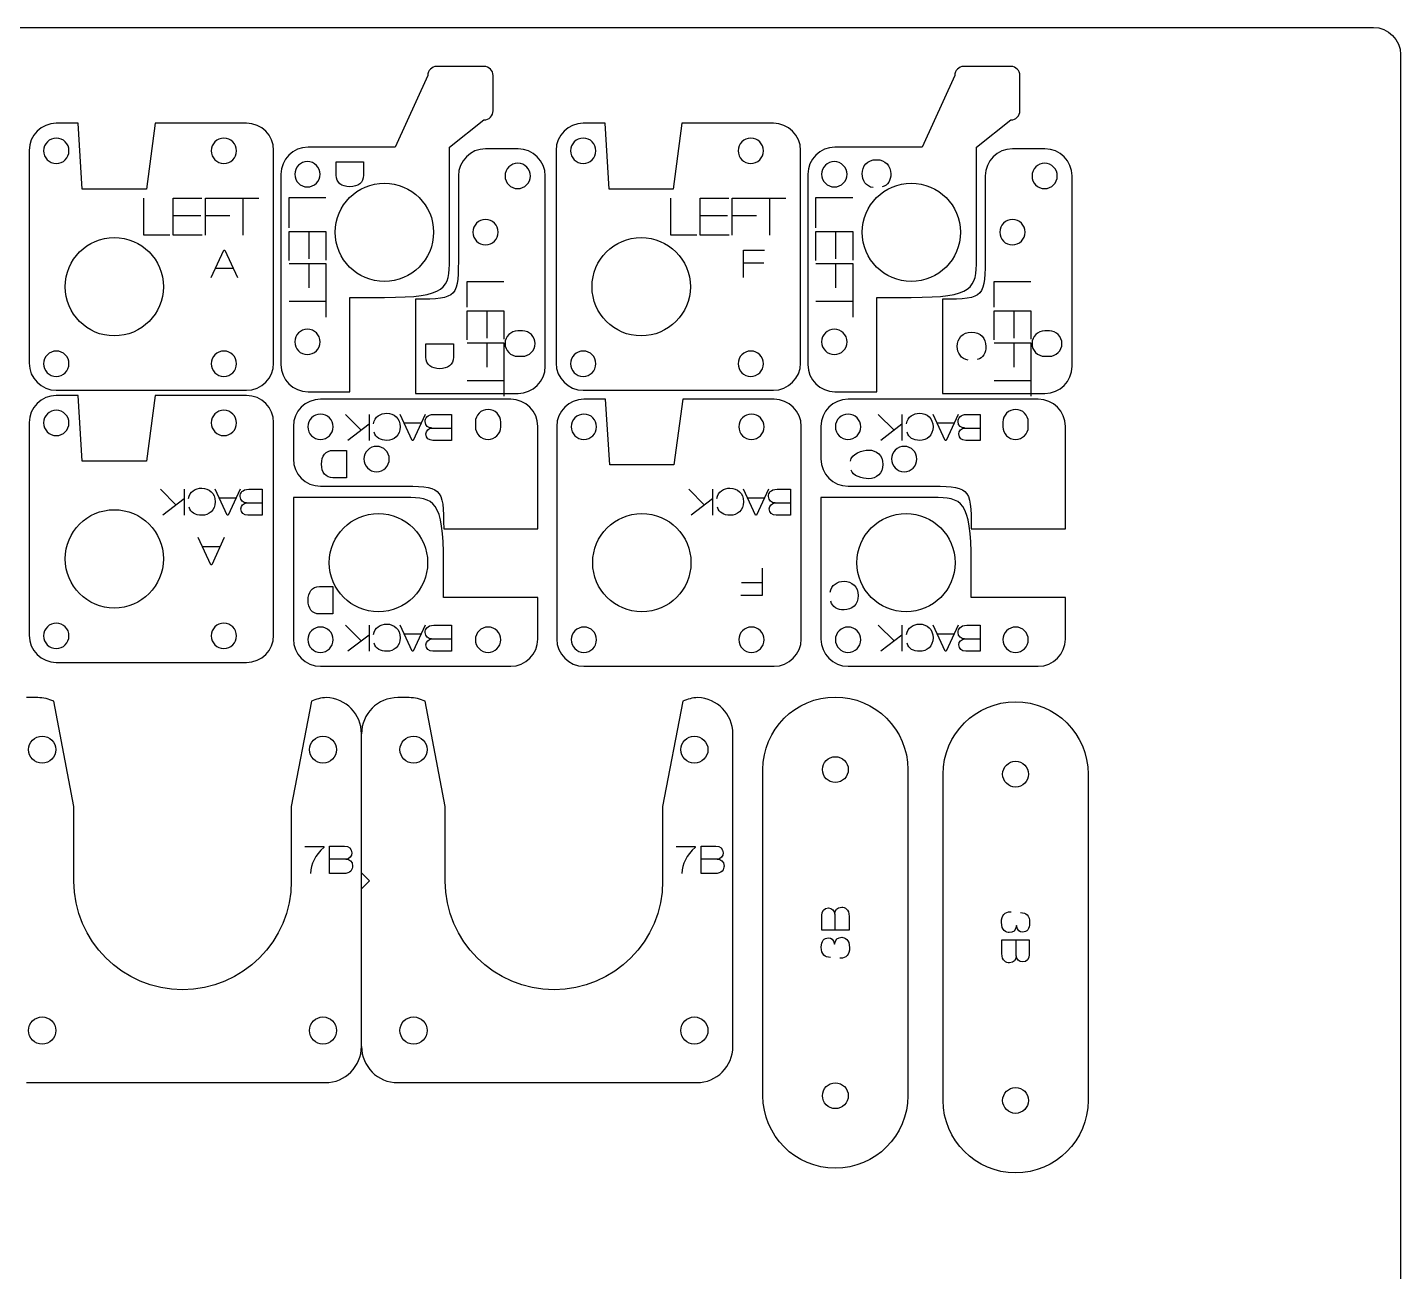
# Model space of a CAD drawing. Header units: millimetres. Extents: x -127 to 1881, y -61 to 1624.
# Drawn here: x 786.3 to 938.3, y 1009.7 to 1147.4 of the extents above; entities that cross this region are included whole.
import ezdxf

# ---------------------------------------------------------------- set-up
doc = ezdxf.new("R2010")
doc.units = ezdxf.units.MM
doc.layers.get('0').update_dxf_attribs({"linetype": 'CONTINUOUS', "true_color": 0xffffff})

msp = doc.modelspace()

# ---------------------------------------------------------------- linework, layer by layer
at = {"color": 7, "true_color": 0xffffff}
for points in [[(637.57, 1147.43), (935.33, 1147.43)], [(938.34, 1144.42), (938.34, 750.75), (938.34, 750.75)], [(830.6, 1142.11), (826.99, 1134.18), (817.34, 1134.18)], [(836.82, 1143.11), (831.6, 1143.11)], [(837.83, 1138.21), (837.83, 1142.11), (837.83, 1142.11)], [(888.96, 1142.11), (885.34, 1134.18), (875.69, 1134.18)], [(895.18, 1143.11), (889.96, 1143.11)], [(896.18, 1138.21), (896.18, 1142.11), (896.18, 1142.11)], [(792.34, 1129.54), (791.87, 1136.82), (789.46, 1136.82)], [(810.52, 1136.82), (800.4, 1136.82), (799.43, 1129.54), (792.34, 1129.54), (792.34, 1129.54)], [(833.01, 1121.74), (833.01, 1134.18), (836.82, 1137.19)], [(850.69, 1129.54), (850.23, 1136.82), (847.82, 1136.82)], [(868.88, 1136.82), (858.75, 1136.82), (857.79, 1129.54), (850.69, 1129.54), (850.69, 1129.54)], [(891.36, 1121.74), (891.36, 1134.18), (895.18, 1137.19)], [(786.45, 1133.81), (786.45, 1110.27)], [(790.86, 1133.77), (790.86, 1133.77)], [(809.42, 1133.77), (809.42, 1133.77)], [(813.53, 1110.27), (813.53, 1133.81)], [(840.6, 1133.99), (837, 1133.99)], [(844.81, 1133.81), (844.81, 1110.27)], [(849.22, 1133.77), (849.22, 1133.77)], [(867.78, 1133.77), (867.78, 1133.77)], [(871.89, 1110.27), (871.89, 1133.81)], [(898.95, 1133.99), (895.35, 1133.99)], [(820.46, 1131.06), (820.46, 1132.54), (823.49, 1132.54), (823.49, 1132.54)], [(823.49, 1132.54), (823.49, 1131.06)], [(814.33, 1131.17), (814.33, 1110.11)], [(833.99, 1130.99), (833.99, 1122.37), (833.99, 1122.37)], [(843.61, 1109.92), (843.61, 1130.99)], [(872.69, 1131.17), (872.69, 1110.11)], [(892.34, 1130.99), (892.34, 1122.37), (892.34, 1122.37)], [(901.96, 1109.92), (901.96, 1130.99)], [(802.02, 1124.44), (799.17, 1124.44), (799.17, 1128.51)], [(805.62, 1124.44), (802.41, 1124.44), (802.41, 1128.51), (805.58, 1128.51)], [(805.97, 1124.44), (805.97, 1128.51), (808.83, 1128.51)], [(808.38, 1128.51), (811.89, 1128.51)], [(810.15, 1124.44), (810.15, 1128.51)], [(815.24, 1125.23), (815.24, 1128.59), (819.3, 1128.59)], [(817.26, 1129.77), (817.26, 1129.77)], [(840.56, 1129.58), (840.56, 1129.58)], [(860.38, 1124.44), (857.53, 1124.44), (857.53, 1128.51)], [(863.97, 1124.44), (860.77, 1124.44), (860.77, 1128.51), (863.94, 1128.51)], [(864.33, 1124.44), (864.33, 1128.51), (867.18, 1128.51)], [(866.74, 1128.51), (870.25, 1128.51)], [(868.5, 1124.44), (868.5, 1128.51)], [(873.59, 1125.23), (873.59, 1128.59), (877.66, 1128.59)], [(875.62, 1129.77), (875.62, 1129.77)], [(898.91, 1129.58), (898.91, 1129.58)], [(802.41, 1126.62), (805.45, 1126.62)], [(805.97, 1126.62), (808.66, 1126.62)], [(860.77, 1126.62), (863.81, 1126.62)], [(864.33, 1126.62), (867.02, 1126.62)], [(815.24, 1121.64), (815.24, 1124.84), (819.3, 1124.84), (819.3, 1121.67)], [(817.41, 1124.84), (817.41, 1121.81)], [(873.59, 1121.64), (873.59, 1124.84), (877.66, 1124.84), (877.66, 1121.67)], [(875.77, 1124.84), (875.77, 1121.81)], [(806.61, 1119.73), (808, 1122.76), (808.11, 1122.76), (809.51, 1119.73)], [(836.99, 1123.36), (836.99, 1123.36)], [(865.55, 1119.73), (865.55, 1122.76), (867.91, 1122.76)], [(895.35, 1123.36), (895.35, 1123.36)], [(815.24, 1121.28), (819.3, 1121.28), (819.3, 1118.43)], [(817.41, 1121.28), (817.41, 1118.6)], [(865.55, 1121.35), (867.81, 1121.35)], [(873.59, 1121.28), (877.66, 1121.28), (877.66, 1118.43)], [(875.77, 1121.28), (875.77, 1118.6)], [(809.05, 1120.73), (807.06, 1120.73)], [(825.8, 1119.31), (825.8, 1119.31)], [(834.96, 1116.46), (834.96, 1119.31), (839.03, 1119.31)], [(884.15, 1119.31), (884.15, 1119.31)], [(893.32, 1116.46), (893.32, 1119.31), (897.39, 1119.31)], [(801.32, 1118.72), (801.32, 1118.72)], [(819.3, 1118.87), (819.3, 1115.37)], [(859.68, 1118.72), (859.68, 1118.72)], [(877.66, 1118.87), (877.66, 1115.37)], [(815.24, 1117.11), (819.3, 1117.11)], [(817.34, 1107.1), (821.96, 1107.1), (821.96, 1117.54), (825.8, 1117.54)], [(829.25, 1117.34), (829.25, 1106.91), (840.6, 1106.91)], [(873.59, 1117.11), (877.66, 1117.11)], [(875.69, 1107.1), (880.32, 1107.1), (880.32, 1117.54), (884.15, 1117.54)], [(887.61, 1117.34), (887.61, 1106.91), (898.95, 1106.91)], [(834.96, 1112.86), (834.96, 1116.06), (839.03, 1116.06), (839.03, 1112.9)], [(837.14, 1116.06), (837.14, 1113.03)], [(893.32, 1112.86), (893.32, 1116.06), (897.39, 1116.06), (897.39, 1112.9)], [(895.49, 1116.06), (895.49, 1113.03)], [(841.08, 1113.83), (840.57, 1113.83)], [(899.44, 1113.83), (898.93, 1113.83)], [(830.4, 1110.92), (830.4, 1112.39), (833.44, 1112.39), (833.44, 1112.39)], [(833.44, 1112.39), (833.44, 1110.92)], [(834.96, 1112.51), (839.03, 1112.51), (839.03, 1109.65)], [(837.14, 1112.51), (837.14, 1109.82)], [(893.32, 1112.51), (897.39, 1112.51), (897.39, 1109.65)], [(895.49, 1112.51), (895.49, 1109.82)], [(790.86, 1110.19), (790.86, 1110.19)], [(809.42, 1110.19), (809.42, 1110.19)], [(817.26, 1111.21), (817.26, 1111.21)], [(840.56, 1111.02), (841.07, 1111.02), (841.07, 1111.02)], [(849.22, 1110.19), (849.22, 1110.19)], [(867.78, 1110.19), (867.78, 1110.19)], [(875.62, 1111.21), (875.62, 1111.21)], [(898.92, 1111.02), (899.43, 1111.02), (899.43, 1111.02)], [(839.03, 1110.1), (839.03, 1106.59)], [(897.39, 1110.1), (897.39, 1106.59)], [(789.46, 1107.26), (810.52, 1107.26)], [(834.96, 1108.33), (839.03, 1108.33)], [(847.82, 1107.26), (868.88, 1107.26)], [(893.32, 1108.33), (897.39, 1108.33)], [(792.34, 1099.41), (791.87, 1106.68), (789.46, 1106.68)], [(810.52, 1106.68), (800.4, 1106.68), (799.43, 1099.41), (792.34, 1099.41), (792.34, 1099.41)], [(839.78, 1106.26), (818.72, 1106.26)], [(850.3, 1106.26), (847.89, 1106.26)], [(868.95, 1106.26), (858.83, 1106.26)], [(898.21, 1106.26), (877.15, 1106.26)], [(823.23, 1102.85), (821.47, 1104.59)], [(824.1, 1104.59), (824.1, 1101.71)], [(830.31, 1104.59), (828.98, 1101.71), (828.88, 1101.71), (827.56, 1104.59)], [(831.28, 1104.59), (833.24, 1104.59), (833.24, 1101.71), (833.24, 1101.71)], [(882.25, 1102.85), (880.49, 1104.59)], [(883.12, 1104.59), (883.12, 1101.71)], [(889.33, 1104.59), (888, 1101.71), (887.9, 1101.71), (886.58, 1104.59)], [(890.3, 1104.59), (891.76, 1104.59), (891.76, 1101.71), (891.76, 1101.71)], [(786.45, 1103.68), (786.45, 1080.13)], [(790.86, 1103.64), (790.86, 1103.64)], [(809.42, 1103.64), (809.42, 1103.64)], [(813.53, 1080.13), (813.53, 1103.68)], [(815.71, 1103.25), (815.71, 1099.65)], [(820.12, 1103.21), (820.12, 1103.21)], [(824.1, 1103.52), (821.74, 1101.71)], [(827.99, 1103.64), (829.88, 1103.64)], [(831.03, 1103.08), (831.03, 1103.09)], [(831.03, 1103.08), (833.24, 1103.08)], [(832.36, 1091.9), (842.79, 1091.9), (842.79, 1103.25)], [(835.87, 1103.73), (835.87, 1103.22)], [(838.68, 1103.21), (838.68, 1103.72), (838.68, 1103.72)], [(844.88, 1103.25), (844.88, 1079.71)], [(849.29, 1103.21), (849.29, 1103.21)], [(867.85, 1103.21), (867.85, 1103.21)], [(871.96, 1079.71), (871.96, 1103.25)], [(874.14, 1103.25), (874.14, 1099.65)], [(878.55, 1103.21), (878.55, 1103.21)], [(883.12, 1103.52), (880.76, 1101.71)], [(887.01, 1103.64), (888.9, 1103.64)], [(890.05, 1103.08), (890.05, 1103.09)], [(890.05, 1103.08), (891.76, 1103.08)], [(890.79, 1091.9), (901.22, 1091.9), (901.22, 1103.25)], [(894.3, 1103.73), (894.3, 1103.22)], [(897.11, 1103.21), (897.11, 1103.72), (897.11, 1103.72)], [(833.24, 1101.71), (831.17, 1101.71)], [(891.76, 1101.71), (890.19, 1101.71)], [(820.1, 1100.6), (821.58, 1100.6), (821.58, 1097.57), (821.58, 1097.57)], [(826.34, 1099.64), (826.34, 1099.64)], [(884.77, 1099.64), (884.77, 1099.64)], [(857.86, 1098.99), (850.77, 1098.99), (850.77, 1098.99)], [(818.72, 1096.64), (827.33, 1096.64), (827.33, 1096.64)], [(821.58, 1097.57), (820.1, 1097.57)], [(877.15, 1096.64), (885.76, 1096.64), (885.76, 1096.64)], [(802.74, 1094.55), (800.98, 1096.3)], [(803.61, 1095.22), (801.24, 1093.42)], [(803.61, 1096.3), (803.61, 1093.42)], [(809.82, 1096.3), (808.49, 1093.42), (808.39, 1093.42), (807.06, 1096.3)], [(807.5, 1095.34), (809.38, 1095.34)], [(810.78, 1096.3), (812.24, 1096.3), (812.24, 1093.42), (812.24, 1093.42)], [(815.71, 1095.38), (815.71, 1079.71)], [(828.15, 1095.38), (815.71, 1095.38), (815.71, 1095.38)], [(861.26, 1094.55), (859.5, 1096.3)], [(862.13, 1095.22), (859.76, 1093.42)], [(862.13, 1096.3), (862.13, 1093.42)], [(868.33, 1096.3), (867.01, 1093.42), (866.91, 1093.42), (865.58, 1096.3)], [(866.02, 1095.34), (867.9, 1095.34)], [(869.3, 1096.3), (870.76, 1096.3), (870.76, 1093.42), (870.76, 1093.42)], [(874.14, 1095.38), (874.14, 1079.71)], [(886.58, 1095.38), (874.14, 1095.38), (874.14, 1095.38)], [(810.54, 1094.79), (812.24, 1094.78)], [(810.54, 1094.78), (810.54, 1094.79)], [(812.24, 1093.42), (810.68, 1093.42)], [(869.06, 1094.79), (870.76, 1094.78)], [(869.06, 1094.78), (869.06, 1094.79)], [(870.76, 1093.42), (869.2, 1093.42)], [(808.06, 1090.96), (806.67, 1087.93), (806.56, 1087.93), (805.16, 1090.96)], [(805.62, 1089.96), (807.61, 1089.96)], [(801.32, 1088.59), (801.32, 1088.59)], [(830.58, 1088.17), (830.58, 1088.17)], [(842.79, 1079.71), (842.79, 1084.33), (832.35, 1084.33), (832.35, 1088.17)], [(859.75, 1088.17), (859.75, 1088.17)], [(867.63, 1087.56), (867.63, 1084.52), (865.27, 1084.52)], [(889.01, 1088.17), (889.01, 1088.17)], [(901.22, 1079.71), (901.22, 1084.33), (890.78, 1084.33), (890.78, 1088.17)], [(867.63, 1085.93), (865.36, 1085.93)], [(818.61, 1085.52), (820.09, 1085.52), (820.09, 1082.49), (820.09, 1082.49)], [(820.09, 1082.49), (818.61, 1082.49)], [(823.23, 1079.5), (821.47, 1081.24)], [(824.1, 1081.24), (824.1, 1078.36)], [(830.31, 1081.24), (828.98, 1078.36), (828.88, 1078.36), (827.56, 1081.24)], [(831.28, 1081.24), (833.24, 1081.24), (833.24, 1078.36), (833.24, 1078.36)], [(882.25, 1079.5), (880.49, 1081.24)], [(883.12, 1081.24), (883.12, 1078.36)], [(889.33, 1081.24), (888, 1078.36), (887.9, 1078.36), (886.58, 1081.24)], [(890.3, 1081.24), (891.76, 1081.24), (891.76, 1078.36), (891.76, 1078.36)], [(790.86, 1080.06), (790.86, 1080.06)], [(809.42, 1080.06), (809.42, 1080.06)], [(824.1, 1080.16), (821.74, 1078.36)], [(827.99, 1080.28), (829.88, 1080.28)], [(831.03, 1079.73), (833.24, 1079.72)], [(831.03, 1079.72), (831.03, 1079.73)], [(883.12, 1080.16), (880.76, 1078.36)], [(887.01, 1080.28), (888.9, 1080.28)], [(890.05, 1079.73), (891.76, 1079.72)], [(890.05, 1079.72), (890.05, 1079.73)], [(820.12, 1079.64), (820.12, 1079.64)], [(833.24, 1078.36), (831.17, 1078.36)], [(838.68, 1079.64), (838.68, 1079.64)], [(849.29, 1079.64), (849.29, 1079.64)], [(867.85, 1079.64), (867.85, 1079.64)], [(878.55, 1079.64), (878.55, 1079.64)], [(891.76, 1078.36), (890.19, 1078.36)], [(897.11, 1079.64), (897.11, 1079.64)], [(789.46, 1077.12), (810.52, 1077.12)], [(818.72, 1076.7), (839.78, 1076.7)], [(847.89, 1076.7), (868.95, 1076.7)], [(877.15, 1076.7), (898.21, 1076.7)], [(787.4, 1073.23), (786.14, 1073.23)], [(791.41, 1052.92), (791.41, 1061.17), (789.17, 1072.82)], [(817.72, 1072.82), (815.48, 1061.16), (815.48, 1052.92)], [(828.53, 1073.23), (827.27, 1073.23)], [(832.54, 1052.92), (832.54, 1061.17), (830.3, 1072.82)], [(858.85, 1072.82), (856.61, 1061.16), (856.61, 1052.92)], [(823.26, 1034.61), (823.26, 1069.22)], [(864.39, 1034.61), (864.39, 1069.22)], [(787.89, 1068.97), (787.89, 1068.97)], [(818.99, 1068.97), (818.99, 1068.97)], [(829.03, 1068.97), (829.03, 1068.97)], [(860.12, 1068.97), (860.12, 1068.97)], [(875.74, 1066.69), (875.74, 1066.69)], [(867.72, 1029.15), (867.72, 1065.26)], [(883.77, 1065.26), (883.77, 1029.15), (883.77, 1029.15)], [(887.68, 1028.63), (887.68, 1064.75), (887.68, 1064.75)], [(903.73, 1064.75), (903.73, 1028.63)], [(895.7, 1063.32), (895.7, 1063.32)], [(816.98, 1056.76), (819.09, 1056.76), (819.09, 1056.65)], [(819.73, 1056.78), (821.37, 1056.78)], [(821.26, 1053.75), (819.73, 1053.75), (819.73, 1056.78), (819.73, 1056.78)], [(858.11, 1056.76), (860.22, 1056.76), (860.22, 1056.65)], [(860.86, 1056.78), (862.5, 1056.78)], [(862.39, 1053.75), (860.86, 1053.75), (860.86, 1056.78), (860.86, 1056.78)], [(821.52, 1055.34), (819.73, 1055.34)], [(821.52, 1055.34), (821.52, 1055.34)], [(862.65, 1055.34), (860.86, 1055.34)], [(862.65, 1055.34), (862.65, 1055.34)], [(823.26, 1053.82), (824.14, 1052.93), (823.26, 1052.05)], [(874.23, 1047.48), (874.23, 1049.12)], [(877.26, 1049.01), (877.26, 1047.48), (874.23, 1047.48), (874.23, 1047.48)], [(875.67, 1049.27), (875.67, 1047.48)], [(875.67, 1049.27), (875.68, 1049.27)], [(895.81, 1047.98), (895.8, 1047.98)], [(894.19, 1044.88), (894.19, 1046.42), (897.22, 1046.42), (897.22, 1046.42)], [(895.77, 1044.63), (895.78, 1046.42)], [(897.22, 1046.42), (897.22, 1044.77)], [(875.64, 1045.92), (875.65, 1045.92)], [(895.78, 1044.63), (895.77, 1044.63)], [(787.89, 1037.87), (787.89, 1037.87)], [(818.99, 1037.87), (818.99, 1037.87)], [(829.03, 1037.87), (829.03, 1037.87)], [(860.12, 1037.87), (860.12, 1037.87)], [(786.14, 1030.6), (819.24, 1030.6)], [(827.27, 1030.6), (860.38, 1030.6)], [(875.74, 1030.58), (875.74, 1030.58)], [(895.7, 1027.2), (895.7, 1027.2)]]:
    msp.add_lwpolyline(points, dxfattribs=at)
for points in [[(935.33, 1147.43), (936.99, 1147.43), (938.34, 1146.08), (938.34, 1144.42)], [(831.6, 1143.11), (831.05, 1143.11), (830.6, 1142.66), (830.6, 1142.11)], [(837.83, 1142.11), (837.83, 1142.66), (837.38, 1143.11), (836.82, 1143.11)], [(889.96, 1143.11), (889.41, 1143.11), (888.96, 1142.66), (888.96, 1142.11)], [(896.18, 1142.11), (896.18, 1142.66), (895.73, 1143.11), (895.18, 1143.11)], [(836.82, 1137.19), (837.38, 1137.19), (837.83, 1137.65), (837.83, 1138.21)], [(895.18, 1137.19), (895.73, 1137.19), (896.18, 1137.65), (896.18, 1138.21)], [(789.46, 1136.82), (787.8, 1136.82), (786.45, 1135.47), (786.45, 1133.81)], [(813.53, 1133.81), (813.53, 1135.47), (812.19, 1136.82), (810.52, 1136.82)], [(847.82, 1136.82), (846.15, 1136.82), (844.81, 1135.47), (844.81, 1133.81)], [(871.89, 1133.81), (871.89, 1135.47), (870.54, 1136.82), (868.88, 1136.82)], [(789.46, 1135.18), (788.69, 1135.18), (788.06, 1134.55), (788.05, 1133.78)], [(790.86, 1133.77), (790.87, 1134.54), (790.24, 1135.17), (789.46, 1135.18)], [(808.02, 1135.18), (807.24, 1135.18), (806.61, 1134.55), (806.61, 1133.78)], [(809.42, 1133.77), (809.42, 1134.54), (808.8, 1135.17), (808.02, 1135.18)], [(847.82, 1135.18), (847.04, 1135.18), (846.41, 1134.55), (846.41, 1133.78)], [(849.22, 1133.77), (849.22, 1134.54), (848.6, 1135.17), (847.82, 1135.18)], [(866.38, 1135.18), (865.6, 1135.18), (864.97, 1134.55), (864.97, 1133.78)], [(867.78, 1133.77), (867.78, 1134.54), (867.15, 1135.17), (866.38, 1135.18)], [(788.05, 1133.78), (788.05, 1133), (788.68, 1132.37), (789.45, 1132.37)], [(789.45, 1132.37), (790.23, 1132.36), (790.86, 1132.99), (790.86, 1133.77)], [(806.61, 1133.78), (806.61, 1133), (807.24, 1132.37), (808.01, 1132.37)], [(808.01, 1132.37), (808.79, 1132.36), (809.42, 1132.99), (809.42, 1133.77)], [(817.34, 1134.18), (815.68, 1134.18), (814.33, 1132.83), (814.33, 1131.17)], [(837, 1133.99), (835.34, 1133.99), (833.99, 1132.65), (833.99, 1130.99)], [(843.61, 1130.99), (843.61, 1132.65), (842.26, 1133.99), (840.6, 1133.99)], [(846.41, 1133.78), (846.41, 1133), (847.04, 1132.37), (847.81, 1132.37)], [(847.81, 1132.37), (848.59, 1132.36), (849.22, 1132.99), (849.22, 1133.77)], [(864.97, 1133.78), (864.96, 1133), (865.59, 1132.37), (866.37, 1132.37)], [(866.37, 1132.37), (867.14, 1132.36), (867.77, 1132.99), (867.78, 1133.77)], [(875.69, 1134.18), (874.03, 1134.18), (872.69, 1132.83), (872.69, 1131.17)], [(895.35, 1133.99), (893.69, 1133.99), (892.34, 1132.65), (892.34, 1130.99)], [(901.96, 1130.99), (901.96, 1132.65), (900.62, 1133.99), (898.95, 1133.99)], [(817.27, 1132.57), (816.5, 1132.58), (815.87, 1131.95), (815.87, 1131.17)], [(818.67, 1131.17), (818.68, 1131.94), (818.05, 1132.57), (817.27, 1132.57)], [(840.57, 1132.39), (839.79, 1132.39), (839.16, 1131.77), (839.16, 1130.99)], [(841.97, 1130.98), (841.97, 1131.76), (841.34, 1132.39), (840.57, 1132.39)], [(875.63, 1132.57), (874.85, 1132.58), (874.22, 1131.95), (874.22, 1131.17)], [(877.03, 1131.17), (877.03, 1131.94), (876.41, 1132.57), (875.63, 1132.57)], [(878.71, 1131.22), (878.71, 1132.08), (879.29, 1132.79), (880.29, 1132.79)], [(880.29, 1132.79), (881.3, 1132.79), (881.88, 1132.08), (881.88, 1131.22)], [(898.92, 1132.39), (898.15, 1132.39), (897.52, 1131.77), (897.52, 1130.99)], [(900.32, 1130.98), (900.33, 1131.76), (899.7, 1132.39), (898.92, 1132.39)], [(815.87, 1131.17), (815.86, 1130.4), (816.49, 1129.77), (817.26, 1129.77)], [(817.26, 1129.77), (818.04, 1129.76), (818.67, 1130.39), (818.67, 1131.17)], [(820.35, 1124.75), (820.35, 1127.76), (822.79, 1130.19), (825.8, 1130.19)], [(821.97, 1129.8), (821.07, 1129.8), (820.46, 1130.23), (820.46, 1131.06)], [(823.49, 1131.06), (823.49, 1130.23), (822.87, 1129.8), (821.97, 1129.8)], [(825.8, 1130.19), (828.8, 1130.19), (831.24, 1127.76), (831.24, 1124.75)], [(839.16, 1130.99), (839.16, 1130.22), (839.78, 1129.58), (840.56, 1129.58)], [(840.56, 1129.58), (841.33, 1129.58), (841.96, 1130.21), (841.97, 1130.98)], [(874.22, 1131.17), (874.22, 1130.4), (874.85, 1129.77), (875.62, 1129.77)], [(875.62, 1129.77), (876.4, 1129.76), (877.03, 1130.39), (877.03, 1131.17)], [(879.93, 1129.7), (879.12, 1129.79), (878.71, 1130.52), (878.71, 1131.22)], [(878.71, 1124.75), (878.71, 1127.76), (881.15, 1130.19), (884.15, 1130.19)], [(881.88, 1131.22), (881.88, 1130.5), (881.59, 1129.93), (880.93, 1129.77)], [(884.15, 1130.19), (887.16, 1130.19), (889.59, 1127.76), (889.59, 1124.75)], [(897.52, 1130.99), (897.51, 1130.22), (898.14, 1129.58), (898.91, 1129.58)], [(898.91, 1129.58), (899.69, 1129.58), (900.32, 1130.21), (900.32, 1130.98)], [(837, 1126.17), (836.22, 1126.17), (835.59, 1125.55), (835.59, 1124.77)], [(838.4, 1124.76), (838.4, 1125.54), (837.78, 1126.17), (837, 1126.17)], [(895.36, 1126.17), (894.58, 1126.17), (893.95, 1125.55), (893.95, 1124.77)], [(896.76, 1124.76), (896.76, 1125.54), (896.13, 1126.17), (895.36, 1126.17)], [(790.44, 1118.72), (790.44, 1121.73), (792.87, 1124.17), (795.88, 1124.17)], [(795.88, 1124.17), (798.88, 1124.17), (801.32, 1121.73), (801.32, 1118.72)], [(825.8, 1119.31), (822.79, 1119.31), (820.35, 1121.74), (820.35, 1124.75)], [(831.24, 1124.75), (831.24, 1121.74), (828.8, 1119.31), (825.8, 1119.31)], [(835.59, 1124.77), (835.59, 1123.99), (836.22, 1123.36), (836.99, 1123.36)], [(836.99, 1123.36), (837.77, 1123.36), (838.4, 1123.99), (838.4, 1124.76)], [(848.79, 1118.72), (848.79, 1121.73), (851.23, 1124.17), (854.23, 1124.17)], [(854.23, 1124.17), (857.24, 1124.17), (859.68, 1121.73), (859.68, 1118.72)], [(884.15, 1119.31), (881.15, 1119.31), (878.71, 1121.74), (878.71, 1124.75)], [(889.59, 1124.75), (889.59, 1121.74), (887.16, 1119.31), (884.15, 1119.31)], [(893.95, 1124.77), (893.95, 1123.99), (894.57, 1123.36), (895.35, 1123.36)], [(895.35, 1123.36), (896.12, 1123.36), (896.75, 1123.99), (896.76, 1124.76)], [(833.99, 1122.37), (833.99, 1117.55), (833.99, 1117.34), (829.25, 1117.34)], [(892.34, 1122.37), (892.34, 1117.55), (892.34, 1117.34), (887.61, 1117.34)], [(825.8, 1117.54), (832.73, 1117.54), (833.01, 1118.59), (833.01, 1121.74)], [(884.15, 1117.54), (891.08, 1117.54), (891.36, 1118.59), (891.36, 1121.74)], [(795.88, 1113.28), (792.87, 1113.28), (790.44, 1115.72), (790.44, 1118.72)], [(801.32, 1118.72), (801.32, 1115.72), (798.88, 1113.28), (795.88, 1113.28)], [(854.23, 1113.28), (851.23, 1113.28), (848.79, 1115.72), (848.79, 1118.72)], [(859.68, 1118.72), (859.68, 1115.72), (857.24, 1113.28), (854.23, 1113.28)], [(817.27, 1114.02), (816.5, 1114.02), (815.87, 1113.39), (815.87, 1112.62)], [(818.67, 1112.61), (818.68, 1113.39), (818.05, 1114.02), (817.27, 1114.02)], [(840.57, 1113.83), (839.79, 1113.84), (839.16, 1113.21), (839.16, 1112.43)], [(842.48, 1112.42), (842.48, 1113.2), (841.86, 1113.83), (841.08, 1113.83)], [(875.63, 1114.02), (874.85, 1114.02), (874.22, 1113.39), (874.22, 1112.62)], [(877.03, 1112.61), (877.03, 1113.39), (876.41, 1114.02), (875.63, 1114.02)], [(889.24, 1112.12), (889.24, 1112.99), (889.82, 1113.69), (890.82, 1113.69)], [(890.82, 1113.69), (891.83, 1113.69), (892.41, 1112.99), (892.41, 1112.12)], [(898.93, 1113.83), (898.15, 1113.84), (897.52, 1113.21), (897.52, 1112.43)], [(900.84, 1112.42), (900.84, 1113.2), (900.21, 1113.83), (899.44, 1113.83)], [(815.87, 1112.62), (815.86, 1111.84), (816.49, 1111.21), (817.26, 1111.21)], [(817.26, 1111.21), (818.04, 1111.21), (818.67, 1111.83), (818.67, 1112.61)], [(839.16, 1112.43), (839.16, 1111.66), (839.78, 1111.03), (840.56, 1111.02)], [(841.07, 1111.02), (841.85, 1111.02), (842.48, 1111.65), (842.48, 1112.42)], [(874.22, 1112.62), (874.22, 1111.84), (874.85, 1111.21), (875.62, 1111.21)], [(875.62, 1111.21), (876.4, 1111.21), (877.03, 1111.83), (877.03, 1112.61)], [(890.46, 1110.6), (889.65, 1110.69), (889.24, 1111.42), (889.24, 1112.12)], [(892.41, 1112.12), (892.41, 1111.4), (892.12, 1110.84), (891.46, 1110.67)], [(897.52, 1112.43), (897.51, 1111.66), (898.14, 1111.03), (898.92, 1111.02)], [(899.43, 1111.02), (900.2, 1111.02), (900.83, 1111.65), (900.84, 1112.42)], [(786.45, 1110.27), (786.45, 1108.6), (787.8, 1107.26), (789.46, 1107.26)], [(789.46, 1111.6), (788.69, 1111.6), (788.06, 1110.98), (788.05, 1110.2)], [(788.05, 1110.2), (788.05, 1109.43), (788.68, 1108.79), (789.45, 1108.79)], [(789.45, 1108.79), (790.23, 1108.79), (790.86, 1109.42), (790.86, 1110.19)], [(790.86, 1110.19), (790.87, 1110.97), (790.24, 1111.6), (789.46, 1111.6)], [(808.02, 1111.6), (807.24, 1111.6), (806.61, 1110.98), (806.61, 1110.2)], [(806.61, 1110.2), (806.61, 1109.43), (807.24, 1108.79), (808.01, 1108.79)], [(808.01, 1108.79), (808.79, 1108.79), (809.42, 1109.42), (809.42, 1110.19)], [(809.42, 1110.19), (809.42, 1110.97), (808.8, 1111.6), (808.02, 1111.6)], [(810.52, 1107.26), (812.19, 1107.26), (813.53, 1108.6), (813.53, 1110.27)], [(831.92, 1109.65), (831.02, 1109.65), (830.4, 1110.08), (830.4, 1110.92)], [(833.44, 1110.92), (833.44, 1110.08), (832.82, 1109.65), (831.92, 1109.65)], [(844.81, 1110.27), (844.81, 1108.6), (846.15, 1107.26), (847.82, 1107.26)], [(847.82, 1111.6), (847.04, 1111.6), (846.41, 1110.98), (846.41, 1110.2)], [(846.41, 1110.2), (846.41, 1109.43), (847.04, 1108.79), (847.81, 1108.79)], [(847.81, 1108.79), (848.59, 1108.79), (849.22, 1109.42), (849.22, 1110.19)], [(849.22, 1110.19), (849.22, 1110.97), (848.6, 1111.6), (847.82, 1111.6)], [(864.97, 1110.2), (864.96, 1109.43), (865.59, 1108.79), (866.37, 1108.79)], [(866.38, 1111.6), (865.6, 1111.6), (864.97, 1110.98), (864.97, 1110.2)], [(866.37, 1108.79), (867.14, 1108.79), (867.77, 1109.42), (867.78, 1110.19)], [(867.78, 1110.19), (867.78, 1110.97), (867.15, 1111.6), (866.38, 1111.6)], [(868.88, 1107.26), (870.54, 1107.26), (871.89, 1108.6), (871.89, 1110.27)], [(814.33, 1110.11), (814.33, 1108.44), (815.68, 1107.1), (817.34, 1107.1)], [(840.6, 1106.91), (842.26, 1106.91), (843.61, 1108.26), (843.61, 1109.92)], [(872.69, 1110.11), (872.69, 1108.44), (874.03, 1107.1), (875.69, 1107.1)], [(898.95, 1106.91), (900.62, 1106.91), (901.96, 1108.26), (901.96, 1109.92)], [(789.46, 1106.68), (787.8, 1106.68), (786.45, 1105.34), (786.45, 1103.68)], [(813.53, 1103.68), (813.53, 1105.34), (812.19, 1106.68), (810.52, 1106.68)], [(818.72, 1106.26), (817.05, 1106.26), (815.71, 1104.91), (815.71, 1103.25)], [(842.79, 1103.25), (842.79, 1104.91), (841.44, 1106.26), (839.78, 1106.26)], [(847.89, 1106.26), (846.23, 1106.26), (844.88, 1104.91), (844.88, 1103.25)], [(850.77, 1098.99), (850.77, 1098.99), (850.3, 1106.26), (850.3, 1106.26)], [(858.83, 1106.26), (858.83, 1106.26), (857.86, 1098.99), (857.86, 1098.99)], [(871.96, 1103.25), (871.96, 1104.91), (870.62, 1106.26), (868.95, 1106.26)], [(877.15, 1106.26), (875.49, 1106.26), (874.14, 1104.91), (874.14, 1103.25)], [(901.22, 1103.25), (901.22, 1104.91), (899.87, 1106.26), (898.21, 1106.26)], [(789.46, 1105.05), (788.69, 1105.05), (788.06, 1104.42), (788.05, 1103.65)], [(790.86, 1103.64), (790.87, 1104.41), (790.24, 1105.04), (789.46, 1105.05)], [(808.02, 1105.05), (807.24, 1105.05), (806.61, 1104.42), (806.61, 1103.65)], [(809.42, 1103.64), (809.42, 1104.41), (808.8, 1105.04), (808.02, 1105.05)], [(818.72, 1104.62), (817.95, 1104.62), (817.32, 1104), (817.31, 1103.22)], [(820.12, 1103.21), (820.12, 1103.99), (819.5, 1104.62), (818.72, 1104.62)], [(824.6, 1103.56), (824.69, 1104.33), (825.38, 1104.72), (826.05, 1104.72)], [(826.05, 1104.72), (826.87, 1104.72), (827.54, 1104.17), (827.54, 1103.22)], [(830.31, 1103.81), (830.31, 1104.14), (830.52, 1104.59), (831.28, 1104.59)], [(837.28, 1105.13), (836.5, 1105.14), (835.87, 1104.51), (835.87, 1103.73)], [(838.68, 1103.72), (838.68, 1104.5), (838.05, 1105.13), (837.28, 1105.13)], [(847.9, 1104.62), (847.12, 1104.62), (846.49, 1104), (846.49, 1103.22)], [(849.29, 1103.21), (849.3, 1103.99), (848.67, 1104.62), (847.9, 1104.62)], [(866.45, 1104.62), (865.68, 1104.62), (865.05, 1104), (865.04, 1103.22)], [(867.85, 1103.21), (867.85, 1103.99), (867.23, 1104.62), (866.45, 1104.62)], [(877.15, 1104.62), (876.38, 1104.62), (875.75, 1104), (875.74, 1103.22)], [(878.55, 1103.21), (878.55, 1103.99), (877.93, 1104.62), (877.15, 1104.62)], [(883.62, 1103.56), (883.71, 1104.33), (884.4, 1104.72), (885.07, 1104.72)], [(885.07, 1104.72), (885.89, 1104.72), (886.56, 1104.17), (886.56, 1103.22)], [(889.33, 1103.81), (889.33, 1104.14), (889.54, 1104.59), (890.3, 1104.59)], [(895.71, 1105.13), (894.93, 1105.14), (894.3, 1104.51), (894.3, 1103.73)], [(897.11, 1103.72), (897.11, 1104.5), (896.48, 1105.13), (895.71, 1105.13)], [(788.05, 1103.65), (788.05, 1102.87), (788.68, 1102.24), (789.45, 1102.24)], [(789.45, 1102.24), (790.23, 1102.23), (790.86, 1102.86), (790.86, 1103.64)], [(806.61, 1103.65), (806.61, 1102.87), (807.24, 1102.24), (808.01, 1102.24)], [(808.01, 1102.24), (808.79, 1102.23), (809.42, 1102.86), (809.42, 1103.64)], [(817.31, 1103.22), (817.31, 1102.44), (817.94, 1101.81), (818.71, 1101.81)], [(818.71, 1101.81), (819.49, 1101.81), (820.12, 1102.44), (820.12, 1103.21)], [(826.05, 1101.71), (825.37, 1101.71), (824.83, 1101.99), (824.67, 1102.62)], [(827.54, 1103.22), (827.54, 1102.26), (826.87, 1101.71), (826.05, 1101.71)], [(831.03, 1103.09), (830.66, 1103.1), (830.31, 1103.3), (830.31, 1103.81)], [(830.4, 1102.43), (830.4, 1102.76), (830.69, 1103.09), (831.03, 1103.08)], [(835.87, 1103.22), (835.87, 1102.45), (836.49, 1101.81), (837.27, 1101.81)], [(837.27, 1101.81), (838.04, 1101.81), (838.67, 1102.44), (838.68, 1103.21)], [(846.49, 1103.22), (846.48, 1102.44), (847.11, 1101.81), (847.89, 1101.81)], [(847.89, 1101.81), (848.66, 1101.81), (849.29, 1102.44), (849.29, 1103.21)], [(865.04, 1103.22), (865.04, 1102.44), (865.67, 1101.81), (866.44, 1101.81)], [(866.44, 1101.81), (867.22, 1101.81), (867.85, 1102.44), (867.85, 1103.21)], [(875.74, 1103.22), (875.74, 1102.44), (876.37, 1101.81), (877.14, 1101.81)], [(877.14, 1101.81), (877.92, 1101.81), (878.55, 1102.44), (878.55, 1103.21)], [(885.07, 1101.71), (884.39, 1101.71), (883.85, 1101.99), (883.69, 1102.62)], [(886.56, 1103.22), (886.56, 1102.26), (885.89, 1101.71), (885.07, 1101.71)], [(890.05, 1103.09), (889.68, 1103.1), (889.33, 1103.3), (889.33, 1103.81)], [(889.42, 1102.43), (889.42, 1102.76), (889.71, 1103.09), (890.05, 1103.08)], [(894.3, 1103.22), (894.3, 1102.45), (894.92, 1101.81), (895.7, 1101.81)], [(895.7, 1101.81), (896.47, 1101.81), (897.11, 1102.44), (897.11, 1103.21)], [(824.94, 1101.05), (824.16, 1101.05), (823.53, 1100.43), (823.53, 1099.65)], [(826.34, 1099.64), (826.34, 1100.42), (825.72, 1101.05), (824.94, 1101.05)], [(831.17, 1101.71), (830.71, 1101.71), (830.4, 1101.96), (830.4, 1102.43)], [(883.37, 1101.05), (882.6, 1101.05), (881.97, 1100.43), (881.96, 1099.65)], [(884.77, 1099.64), (884.77, 1100.42), (884.15, 1101.05), (883.37, 1101.05)], [(890.19, 1101.71), (889.73, 1101.71), (889.42, 1101.96), (889.42, 1102.43)], [(815.71, 1099.65), (815.71, 1097.99), (817.05, 1096.64), (818.72, 1096.64)], [(818.84, 1099.08), (818.84, 1099.99), (819.27, 1100.6), (820.1, 1100.6)], [(823.53, 1099.65), (823.53, 1098.88), (824.15, 1098.25), (824.93, 1098.24)], [(824.93, 1098.24), (825.71, 1098.24), (826.34, 1098.87), (826.34, 1099.64)], [(874.14, 1099.65), (874.14, 1097.99), (875.48, 1096.64), (877.15, 1096.64)], [(877.41, 1099.42), (877.5, 1100.23), (878.73, 1100.64), (879.43, 1100.64)], [(879.43, 1100.64), (880.3, 1100.64), (881, 1100.06), (881, 1099.05)], [(881.96, 1099.65), (881.96, 1098.88), (882.59, 1098.25), (883.36, 1098.24)], [(883.36, 1098.24), (884.14, 1098.24), (884.77, 1098.87), (884.77, 1099.64)], [(820.1, 1097.57), (819.27, 1097.57), (818.84, 1098.18), (818.84, 1099.08)], [(879.43, 1097.47), (878.72, 1097.47), (877.65, 1097.76), (877.49, 1098.42)], [(881, 1099.05), (881, 1098.05), (880.3, 1097.47), (879.43, 1097.47)], [(827.33, 1096.64), (832.15, 1096.64), (832.36, 1096.64), (832.36, 1091.9)], [(885.76, 1096.64), (890.58, 1096.64), (890.79, 1096.64), (890.79, 1091.9)], [(804.11, 1095.27), (804.2, 1096.04), (804.89, 1096.42), (805.56, 1096.42)], [(805.56, 1096.42), (806.38, 1096.42), (807.05, 1095.87), (807.05, 1094.92)], [(807.05, 1094.92), (807.05, 1093.97), (806.38, 1093.42), (805.56, 1093.42)], [(809.82, 1095.51), (809.82, 1095.85), (810.03, 1096.3), (810.78, 1096.3)], [(810.54, 1094.79), (810.17, 1094.81), (809.82, 1095.01), (809.82, 1095.51)], [(832.35, 1088.17), (832.35, 1095.1), (831.29, 1095.38), (828.15, 1095.38)], [(862.63, 1095.27), (862.72, 1096.04), (863.41, 1096.42), (864.07, 1096.42)], [(864.07, 1096.42), (864.9, 1096.42), (865.57, 1095.87), (865.57, 1094.92)], [(865.57, 1094.92), (865.57, 1093.97), (864.9, 1093.42), (864.07, 1093.42)], [(868.33, 1095.51), (868.33, 1095.85), (868.55, 1096.3), (869.3, 1096.3)], [(869.06, 1094.79), (868.69, 1094.81), (868.33, 1095.01), (868.33, 1095.51)], [(890.78, 1088.17), (890.78, 1095.1), (889.72, 1095.38), (886.58, 1095.38)], [(790.44, 1088.59), (790.44, 1091.6), (792.87, 1094.03), (795.88, 1094.03)], [(795.88, 1094.03), (798.88, 1094.03), (801.32, 1091.6), (801.32, 1088.59)], [(805.56, 1093.42), (804.87, 1093.42), (804.33, 1093.69), (804.18, 1094.32)], [(809.9, 1094.13), (809.9, 1094.47), (810.2, 1094.79), (810.54, 1094.78)], [(810.68, 1093.42), (810.22, 1093.42), (809.9, 1093.66), (809.9, 1094.13)], [(819.69, 1088.17), (819.69, 1091.17), (822.13, 1093.61), (825.14, 1093.61)], [(825.14, 1093.61), (828.14, 1093.61), (830.58, 1091.17), (830.58, 1088.17)], [(848.87, 1088.17), (848.87, 1091.17), (851.3, 1093.61), (854.31, 1093.61)], [(854.31, 1093.61), (857.32, 1093.61), (859.75, 1091.17), (859.75, 1088.17)], [(864.07, 1093.42), (863.39, 1093.42), (862.85, 1093.69), (862.7, 1094.32)], [(868.42, 1094.13), (868.42, 1094.47), (868.72, 1094.79), (869.06, 1094.78)], [(869.2, 1093.42), (868.74, 1093.42), (868.42, 1093.66), (868.42, 1094.13)], [(878.12, 1088.17), (878.12, 1091.17), (880.56, 1093.61), (883.57, 1093.61)], [(883.57, 1093.61), (886.57, 1093.61), (889.01, 1091.17), (889.01, 1088.17)], [(795.88, 1083.15), (792.87, 1083.15), (790.44, 1085.59), (790.44, 1088.59)], [(801.32, 1088.59), (801.32, 1085.59), (798.88, 1083.15), (795.88, 1083.15)], [(825.14, 1082.73), (822.13, 1082.73), (819.69, 1085.16), (819.69, 1088.17)], [(830.58, 1088.17), (830.58, 1085.16), (828.14, 1082.73), (825.14, 1082.73)], [(854.31, 1082.73), (851.3, 1082.73), (848.87, 1085.16), (848.87, 1088.17)], [(859.75, 1088.17), (859.75, 1085.16), (857.32, 1082.73), (854.31, 1082.73)], [(883.57, 1082.73), (880.56, 1082.73), (878.12, 1085.16), (878.12, 1088.17)], [(889.01, 1088.17), (889.01, 1085.16), (886.57, 1082.73), (883.57, 1082.73)], [(875.18, 1084.89), (875.27, 1085.7), (876, 1086.11), (876.7, 1086.11)], [(876.7, 1086.11), (877.57, 1086.11), (878.27, 1085.53), (878.27, 1084.53)], [(817.35, 1084), (817.35, 1084.91), (817.77, 1085.52), (818.61, 1085.52)], [(878.27, 1084.53), (878.27, 1083.52), (877.57, 1082.94), (876.7, 1082.94)], [(818.61, 1082.49), (817.77, 1082.49), (817.35, 1083.1), (817.35, 1084)], [(876.7, 1082.94), (875.98, 1082.94), (875.41, 1083.23), (875.25, 1083.89)], [(789.46, 1081.47), (788.69, 1081.47), (788.06, 1080.85), (788.05, 1080.07)], [(790.86, 1080.06), (790.87, 1080.84), (790.24, 1081.47), (789.46, 1081.47)], [(808.02, 1081.47), (807.24, 1081.47), (806.61, 1080.85), (806.61, 1080.07)], [(809.42, 1080.06), (809.42, 1080.84), (808.8, 1081.47), (808.02, 1081.47)], [(824.6, 1080.21), (824.69, 1080.98), (825.38, 1081.37), (826.05, 1081.37)], [(826.05, 1081.37), (826.87, 1081.37), (827.54, 1080.81), (827.54, 1079.86)], [(830.31, 1080.45), (830.31, 1080.79), (830.52, 1081.24), (831.28, 1081.24)], [(883.62, 1080.21), (883.71, 1080.98), (884.4, 1081.37), (885.07, 1081.37)], [(885.07, 1081.37), (885.89, 1081.37), (886.56, 1080.81), (886.56, 1079.86)], [(889.33, 1080.45), (889.33, 1080.79), (889.54, 1081.24), (890.3, 1081.24)], [(786.45, 1080.13), (786.45, 1078.47), (787.8, 1077.12), (789.46, 1077.12)], [(788.05, 1080.07), (788.05, 1079.29), (788.68, 1078.66), (789.45, 1078.66)], [(789.45, 1078.66), (790.23, 1078.66), (790.86, 1079.29), (790.86, 1080.06)], [(806.61, 1080.07), (806.61, 1079.29), (807.24, 1078.66), (808.01, 1078.66)], [(808.01, 1078.66), (808.79, 1078.66), (809.42, 1079.29), (809.42, 1080.06)], [(810.52, 1077.12), (812.19, 1077.12), (813.53, 1078.47), (813.53, 1080.13)], [(818.72, 1081.04), (817.95, 1081.05), (817.31, 1080.42), (817.31, 1079.65)], [(820.12, 1079.64), (820.12, 1080.41), (819.5, 1081.04), (818.72, 1081.04)], [(827.54, 1079.86), (827.54, 1078.91), (826.87, 1078.36), (826.05, 1078.36)], [(831.03, 1079.73), (830.66, 1079.75), (830.31, 1079.95), (830.31, 1080.45)], [(830.4, 1079.07), (830.4, 1079.41), (830.69, 1079.73), (831.03, 1079.72)], [(837.28, 1081.04), (836.5, 1081.05), (835.87, 1080.42), (835.87, 1079.65)], [(838.68, 1079.64), (838.68, 1080.41), (838.05, 1081.04), (837.28, 1081.04)], [(847.9, 1081.04), (847.12, 1081.05), (846.49, 1080.42), (846.49, 1079.65)], [(849.29, 1079.64), (849.3, 1080.41), (848.67, 1081.04), (847.9, 1081.04)], [(866.45, 1081.04), (865.68, 1081.05), (865.04, 1080.42), (865.04, 1079.65)], [(867.85, 1079.64), (867.85, 1080.41), (867.23, 1081.04), (866.45, 1081.04)], [(877.15, 1081.04), (876.38, 1081.05), (875.75, 1080.42), (875.74, 1079.65)], [(878.55, 1079.64), (878.55, 1080.41), (877.93, 1081.04), (877.15, 1081.04)], [(886.56, 1079.86), (886.56, 1078.91), (885.89, 1078.36), (885.07, 1078.36)], [(890.05, 1079.73), (889.68, 1079.75), (889.33, 1079.95), (889.33, 1080.45)], [(889.42, 1079.07), (889.42, 1079.41), (889.71, 1079.73), (890.05, 1079.72)], [(895.71, 1081.04), (894.93, 1081.05), (894.3, 1080.42), (894.3, 1079.65)], [(897.11, 1079.64), (897.11, 1080.41), (896.48, 1081.04), (895.71, 1081.04)], [(815.71, 1079.71), (815.71, 1078.05), (817.05, 1076.7), (818.72, 1076.7)], [(817.31, 1079.65), (817.31, 1078.87), (817.94, 1078.24), (818.71, 1078.24)], [(818.71, 1078.24), (819.49, 1078.23), (820.12, 1078.86), (820.12, 1079.64)], [(826.05, 1078.36), (825.37, 1078.36), (824.83, 1078.63), (824.67, 1079.26)], [(831.17, 1078.36), (830.71, 1078.36), (830.4, 1078.6), (830.4, 1079.07)], [(835.87, 1079.65), (835.86, 1078.87), (836.49, 1078.24), (837.27, 1078.24)], [(837.27, 1078.24), (838.04, 1078.23), (838.67, 1078.86), (838.68, 1079.64)], [(839.78, 1076.7), (841.44, 1076.7), (842.79, 1078.05), (842.79, 1079.71)], [(844.88, 1079.71), (844.88, 1078.05), (846.23, 1076.7), (847.89, 1076.7)], [(846.49, 1079.65), (846.48, 1078.87), (847.11, 1078.24), (847.89, 1078.24)], [(847.89, 1078.24), (848.66, 1078.23), (849.29, 1078.86), (849.29, 1079.64)], [(865.04, 1079.65), (865.04, 1078.87), (865.67, 1078.24), (866.44, 1078.24)], [(866.44, 1078.24), (867.22, 1078.23), (867.85, 1078.86), (867.85, 1079.64)], [(868.95, 1076.7), (870.62, 1076.7), (871.96, 1078.05), (871.96, 1079.71)], [(874.14, 1079.71), (874.14, 1078.05), (875.49, 1076.7), (877.15, 1076.7)], [(875.74, 1079.65), (875.74, 1078.87), (876.37, 1078.24), (877.14, 1078.24)], [(877.14, 1078.24), (877.92, 1078.23), (878.55, 1078.86), (878.55, 1079.64)], [(885.07, 1078.36), (884.39, 1078.36), (883.85, 1078.63), (883.69, 1079.26)], [(890.19, 1078.36), (889.73, 1078.36), (889.42, 1078.6), (889.42, 1079.07)], [(894.3, 1079.65), (894.3, 1078.87), (894.92, 1078.24), (895.7, 1078.24)], [(895.7, 1078.24), (896.47, 1078.23), (897.11, 1078.86), (897.11, 1079.64)], [(898.21, 1076.7), (899.87, 1076.7), (901.22, 1078.05), (901.22, 1079.71)], [(789.17, 1072.82), (788.63, 1073.08), (788.03, 1073.23), (787.4, 1073.23)], [(819.37, 1073.23), (818.78, 1073.21), (818.22, 1073.07), (817.72, 1072.82)], [(823.26, 1069.22), (823.26, 1071.39), (821.53, 1073.16), (819.37, 1073.23)], [(827.27, 1073.23), (825.05, 1073.23), (823.26, 1071.44), (823.26, 1069.22)], [(830.3, 1072.82), (829.77, 1073.08), (829.17, 1073.23), (828.53, 1073.23)], [(860.51, 1073.23), (859.91, 1073.21), (859.35, 1073.07), (858.85, 1072.82)], [(864.39, 1069.22), (864.39, 1071.39), (862.66, 1073.16), (860.51, 1073.23)], [(867.72, 1065.26), (867.72, 1069.7), (871.31, 1073.29), (875.74, 1073.29)], [(875.74, 1073.29), (880.18, 1073.29), (883.77, 1069.7), (883.77, 1065.26)], [(887.68, 1064.75), (887.68, 1069.18), (891.27, 1072.77), (895.7, 1072.77)], [(895.7, 1072.77), (900.13, 1072.77), (903.73, 1069.18), (903.73, 1064.75)], [(786.39, 1067.47), (786.39, 1068.3), (787.06, 1068.97), (787.89, 1068.97)], [(787.89, 1068.97), (788.73, 1068.97), (789.4, 1068.3), (789.4, 1067.47)], [(817.49, 1067.47), (817.49, 1068.3), (818.16, 1068.97), (818.99, 1068.97)], [(818.99, 1068.97), (819.82, 1068.97), (820.5, 1068.3), (820.5, 1067.47)], [(827.52, 1067.47), (827.52, 1068.3), (828.19, 1068.97), (829.03, 1068.97)], [(829.03, 1068.97), (829.86, 1068.97), (830.53, 1068.3), (830.53, 1067.47)], [(858.62, 1067.47), (858.62, 1068.3), (859.29, 1068.97), (860.12, 1068.97)], [(860.12, 1068.97), (860.96, 1068.97), (861.63, 1068.3), (861.63, 1067.47)], [(787.89, 1065.96), (787.06, 1065.96), (786.39, 1066.64), (786.39, 1067.47)], [(789.4, 1067.47), (789.4, 1066.64), (788.73, 1065.96), (787.89, 1065.96)], [(818.99, 1065.96), (818.16, 1065.96), (817.49, 1066.64), (817.49, 1067.47)], [(820.5, 1067.47), (820.5, 1066.64), (819.82, 1065.96), (818.99, 1065.96)], [(829.03, 1065.96), (828.19, 1065.96), (827.52, 1066.64), (827.52, 1067.47)], [(830.53, 1067.47), (830.53, 1066.64), (829.86, 1065.96), (829.03, 1065.96)], [(860.12, 1065.96), (859.29, 1065.96), (858.62, 1066.64), (858.62, 1067.47)], [(861.63, 1067.47), (861.63, 1066.64), (860.96, 1065.96), (860.12, 1065.96)], [(874.31, 1065.26), (874.31, 1066.05), (874.95, 1066.69), (875.74, 1066.69)], [(875.74, 1066.69), (876.53, 1066.69), (877.17, 1066.05), (877.17, 1065.26)], [(894.27, 1064.75), (894.27, 1065.54), (894.91, 1066.18), (895.7, 1066.18)], [(895.7, 1066.18), (896.49, 1066.18), (897.13, 1065.54), (897.13, 1064.75)], [(875.74, 1063.83), (874.95, 1063.83), (874.31, 1064.47), (874.31, 1065.26)], [(877.17, 1065.26), (877.17, 1064.47), (876.53, 1063.83), (875.74, 1063.83)], [(895.7, 1063.32), (894.91, 1063.32), (894.27, 1063.96), (894.27, 1064.75)], [(897.13, 1064.75), (897.13, 1063.96), (896.49, 1063.32), (895.7, 1063.32)], [(819.09, 1056.65), (818.12, 1055.79), (817.66, 1054.8), (817.61, 1053.77)], [(821.37, 1056.78), (821.85, 1056.78), (822.19, 1056.52), (822.19, 1056.03)], [(822.19, 1056.03), (822.19, 1055.67), (821.87, 1055.33), (821.52, 1055.34)], [(860.22, 1056.65), (859.25, 1055.79), (858.79, 1054.8), (858.75, 1053.77)], [(862.5, 1056.78), (862.98, 1056.78), (863.32, 1056.52), (863.32, 1056.03)], [(863.32, 1056.03), (863.32, 1055.67), (863.01, 1055.33), (862.65, 1055.34)], [(822.28, 1054.58), (822.28, 1054.22), (822.06, 1053.75), (821.26, 1053.75)], [(821.52, 1055.34), (821.91, 1055.32), (822.28, 1055.11), (822.28, 1054.58)], [(863.41, 1054.58), (863.41, 1054.22), (863.19, 1053.75), (862.39, 1053.75)], [(862.65, 1055.34), (863.04, 1055.32), (863.41, 1055.11), (863.41, 1054.58)], [(803.44, 1040.88), (796.8, 1040.88), (791.41, 1046.27), (791.41, 1052.92)], [(815.48, 1052.92), (815.48, 1046.27), (810.09, 1040.88), (803.44, 1040.88)], [(844.58, 1040.88), (837.93, 1040.88), (832.54, 1046.27), (832.54, 1052.92)], [(856.61, 1052.92), (856.61, 1046.27), (851.22, 1040.88), (844.58, 1040.88)], [(874.23, 1049.12), (874.23, 1049.6), (874.49, 1049.94), (874.98, 1049.94)], [(874.98, 1049.94), (875.34, 1049.94), (875.68, 1049.62), (875.67, 1049.27)], [(875.68, 1049.27), (875.69, 1049.66), (875.9, 1050.03), (876.44, 1050.03)], [(876.44, 1050.03), (876.79, 1050.03), (877.26, 1049.81), (877.26, 1049.01)], [(894.14, 1048.36), (894.14, 1049.14), (894.53, 1049.51), (895.13, 1049.51)], [(895.13, 1049.51), (895.15, 1049.51), (895.19, 1049.51), (895.22, 1049.51)], [(896.26, 1049.43), (896.88, 1049.4), (897.26, 1049.14), (897.26, 1048.3)], [(895, 1047.21), (894.67, 1047.21), (894.14, 1047.42), (894.14, 1048.36)], [(895.8, 1047.98), (895.74, 1047.4), (895.4, 1047.21), (895, 1047.21)], [(896.48, 1047.27), (896.19, 1047.27), (895.86, 1047.44), (895.81, 1047.98)], [(897.26, 1048.3), (897.26, 1047.58), (896.94, 1047.27), (896.48, 1047.27)], [(874.18, 1045.6), (874.18, 1046.31), (874.5, 1046.62), (874.97, 1046.62)], [(874.97, 1046.62), (875.26, 1046.62), (875.58, 1046.45), (875.64, 1045.92)], [(875.65, 1045.92), (875.71, 1046.49), (876.04, 1046.69), (876.44, 1046.69)], [(876.44, 1046.69), (876.77, 1046.69), (877.31, 1046.47), (877.31, 1045.53)], [(875.19, 1044.47), (874.57, 1044.5), (874.18, 1044.76), (874.18, 1045.6)], [(877.31, 1045.53), (877.31, 1044.75), (876.91, 1044.38), (876.32, 1044.38)], [(895.01, 1043.87), (894.66, 1043.87), (894.19, 1044.09), (894.19, 1044.88)], [(897.22, 1044.77), (897.22, 1044.29), (896.96, 1043.96), (896.47, 1043.96)], [(876.32, 1044.38), (876.3, 1044.38), (876.26, 1044.39), (876.23, 1044.39)], [(895.77, 1044.63), (895.75, 1044.23), (895.54, 1043.87), (895.01, 1043.87)], [(896.47, 1043.96), (896.11, 1043.96), (895.77, 1044.27), (895.78, 1044.63)], [(786.39, 1036.37), (786.39, 1037.2), (787.06, 1037.87), (787.89, 1037.87)], [(787.89, 1037.87), (788.73, 1037.87), (789.4, 1037.2), (789.4, 1036.37)], [(817.49, 1036.37), (817.49, 1037.2), (818.16, 1037.87), (818.99, 1037.87)], [(818.99, 1037.87), (819.82, 1037.87), (820.5, 1037.2), (820.5, 1036.37)], [(827.52, 1036.37), (827.52, 1037.2), (828.19, 1037.87), (829.03, 1037.87)], [(829.03, 1037.87), (829.86, 1037.87), (830.53, 1037.2), (830.53, 1036.37)], [(858.62, 1036.37), (858.62, 1037.2), (859.29, 1037.87), (860.12, 1037.87)], [(860.12, 1037.87), (860.96, 1037.87), (861.63, 1037.2), (861.63, 1036.37)], [(787.89, 1034.86), (787.06, 1034.86), (786.39, 1035.54), (786.39, 1036.37)], [(789.4, 1036.37), (789.4, 1035.54), (788.73, 1034.86), (787.89, 1034.86)], [(818.99, 1034.86), (818.16, 1034.86), (817.49, 1035.54), (817.49, 1036.37)], [(820.5, 1036.37), (820.5, 1035.54), (819.82, 1034.86), (818.99, 1034.86)], [(829.03, 1034.86), (828.19, 1034.86), (827.52, 1035.54), (827.52, 1036.37)], [(830.53, 1036.37), (830.53, 1035.54), (829.86, 1034.86), (829.03, 1034.86)], [(860.12, 1034.86), (859.29, 1034.86), (858.62, 1035.54), (858.62, 1036.37)], [(861.63, 1036.37), (861.63, 1035.54), (860.96, 1034.86), (860.12, 1034.86)], [(819.24, 1030.6), (821.46, 1030.6), (823.26, 1032.4), (823.26, 1034.61)], [(823.26, 1034.61), (823.26, 1032.4), (825.05, 1030.6), (827.27, 1030.6)], [(860.38, 1030.6), (862.59, 1030.6), (864.39, 1032.4), (864.39, 1034.61)], [(874.31, 1029.15), (874.31, 1029.94), (874.95, 1030.58), (875.74, 1030.58)], [(875.74, 1030.58), (876.53, 1030.58), (877.17, 1029.94), (877.17, 1029.15)], [(894.27, 1028.63), (894.27, 1029.42), (894.91, 1030.06), (895.7, 1030.06)], [(895.7, 1030.06), (896.49, 1030.06), (897.13, 1029.42), (897.13, 1028.63)], [(875.74, 1021.12), (871.31, 1021.12), (867.72, 1024.72), (867.72, 1029.15)], [(875.74, 1027.72), (874.95, 1027.72), (874.31, 1028.36), (874.31, 1029.15)], [(877.17, 1029.15), (877.17, 1028.36), (876.53, 1027.72), (875.74, 1027.72)], [(883.77, 1029.15), (883.77, 1024.72), (880.18, 1021.12), (875.74, 1021.12)], [(895.7, 1020.61), (891.27, 1020.61), (887.68, 1024.2), (887.68, 1028.63)], [(895.7, 1027.2), (894.91, 1027.2), (894.27, 1027.84), (894.27, 1028.63)], [(897.13, 1028.63), (897.13, 1027.84), (896.49, 1027.2), (895.7, 1027.2)], [(903.73, 1028.63), (903.73, 1024.2), (900.14, 1020.61), (895.7, 1020.61)]]:
    msp.add_open_spline(points, degree=3, dxfattribs=at)

doc.saveas('drawing.dxf')
